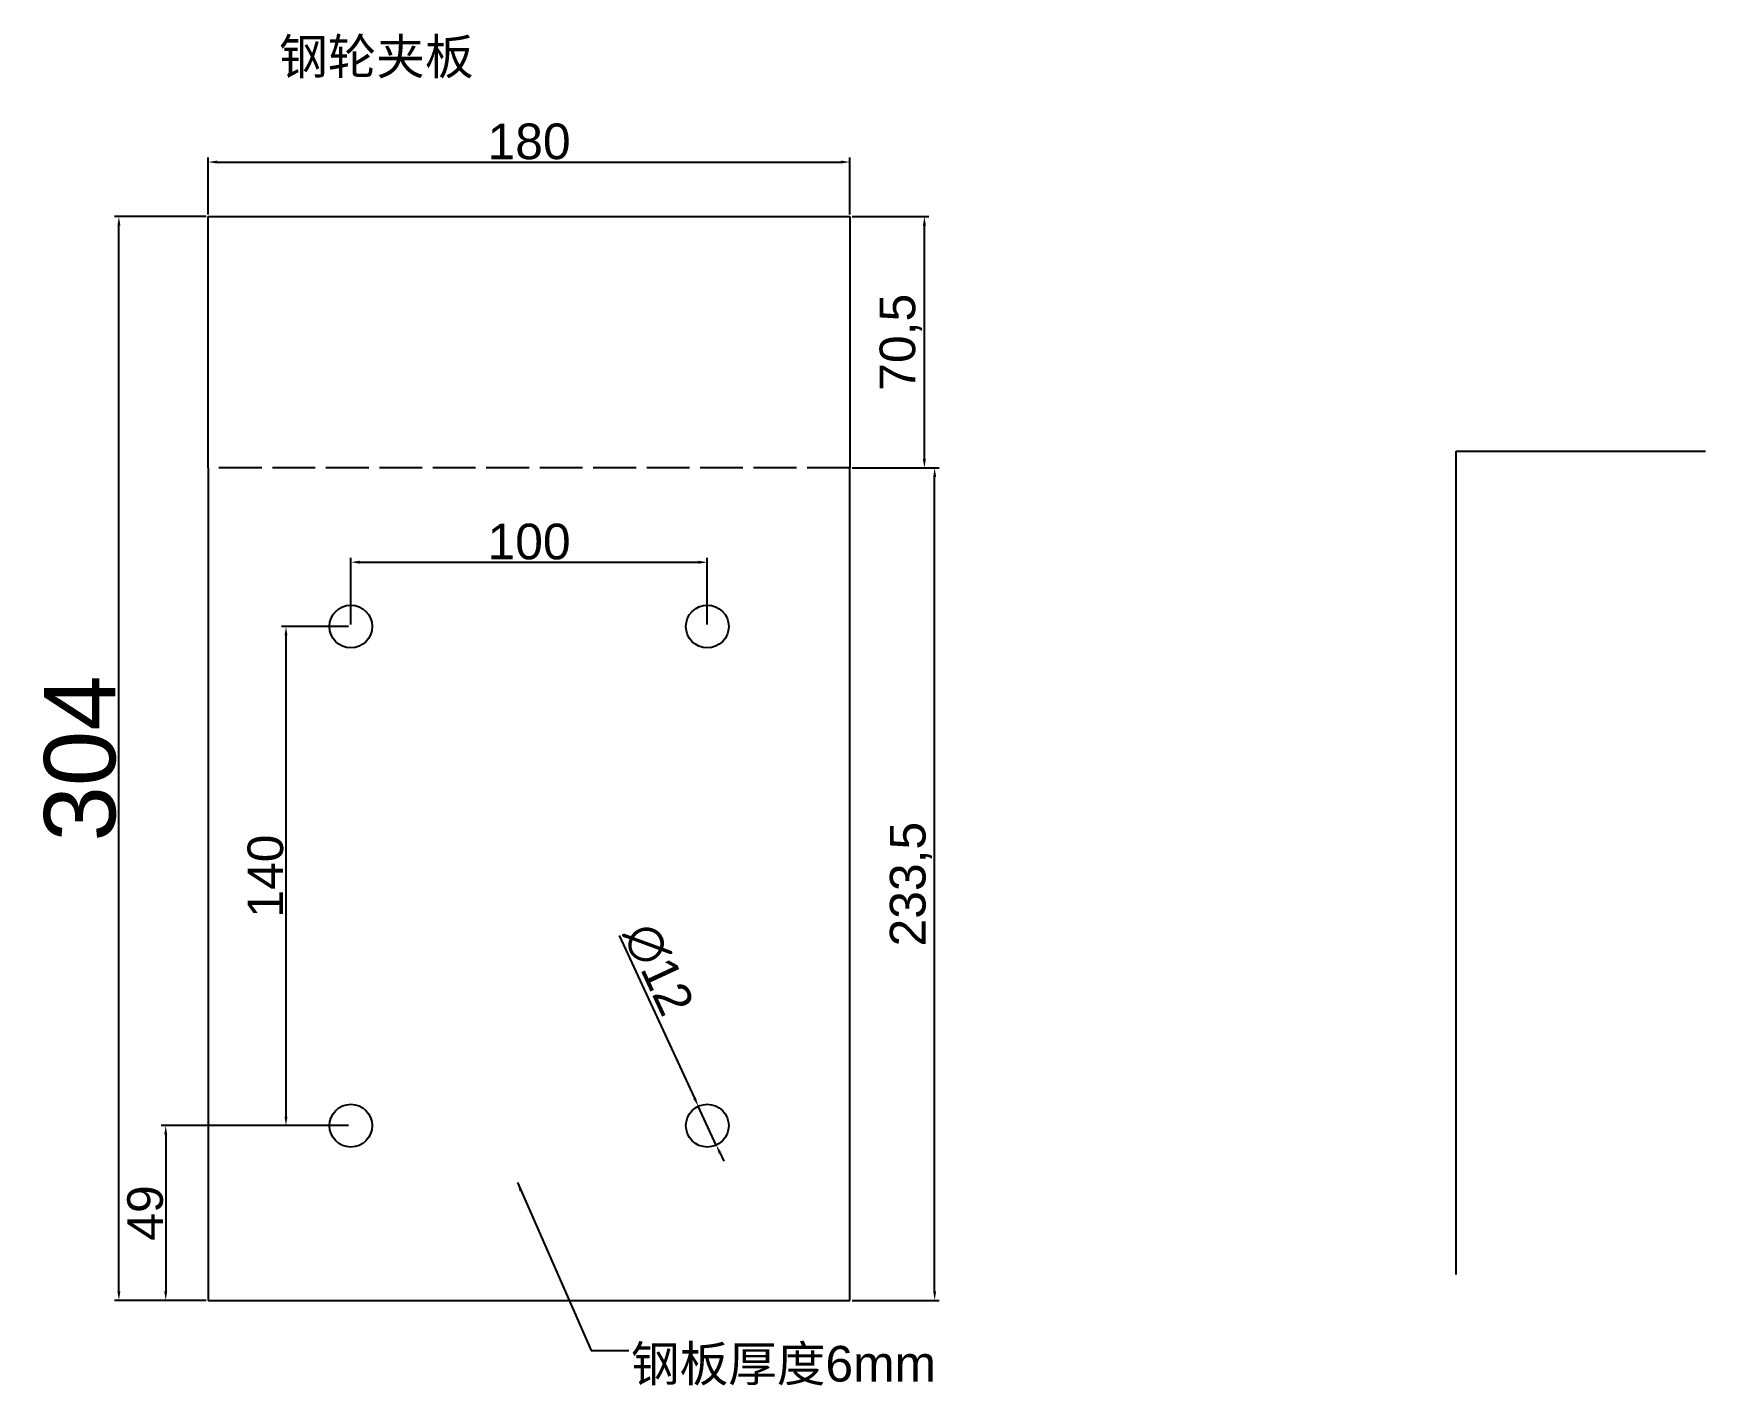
# Model space of a CAD drawing. Header units: millimetres. Extents: x -49 to 420, y -25 to 354.
import ezdxf

# ---------------------------------------------------------------- set-up
doc = ezdxf.new("R2010")
doc.units = ezdxf.units.MM
doc.linetypes.add('ACAD_ISO02W100', pattern=[15, 12, -3])
doc.styles.get("Standard").update_dxf_attribs({"font": 'arial.ttf'})
doc.dimstyles.new('ISO-25', dxfattribs={"dimtxt": 2.5, "dimasz": 2.5, "dimexe": 1.25, "dimexo": 0.625, "dimtad": 1, "dimtxsty": 'Standard', "dimcen": 2.5, "dimadec": 0, "dimazin": 0, "dimtfac": 1, "dimtmove": 0, "dimatfit": 3, "dimfxl": 1, "dimarcsym": 0})

# ---------------------------------------------------------------- blocks, each defined once
blk = doc.blocks.new('*D1')
at = {"color": 0, "lineweight": -2, "transparency": 16777216}
for p, q in [((180.62, 232.5), (205.02, 232.5)), ((203.77, 1.5), (203.77, 230)), ((180.62, -1), (205.02, -1))]:
    blk.add_line(p, q, dxfattribs=at)
at = {"color": 0, "transparency": 16777216}
for points in [[(203.36, 230), (204.19, 230), (203.77, 232.5)], [(203.36, 1.5), (204.19, 1.5), (203.77, -1)]]:
    blk.add_solid(points, dxfattribs=at)
at = {"layer": 'Defpoints', "color": 0, "transparency": 16777216}
for p in [(180, 232.5), (203.77, 232.5), (180, -1)]:
    blk.add_point(p, dxfattribs=at)
at = {"color": 0, "transparency": 16777216, "insert": (197.14, 115.75), "char_height": 10, "attachment_point": 5, "rotation": 90}
blk.add_mtext('233,5', dxfattribs=at)
blk = doc.blocks.new('*D2')
at = {"color": 0, "lineweight": -2, "transparency": 16777216}
for p, q in [((180.62, 303), (202.15, 303)), ((200.9, 235), (200.9, 300.5)), ((180.62, 232.5), (202.15, 232.5))]:
    blk.add_line(p, q, dxfattribs=at)
at = {"color": 0, "transparency": 16777216}
for points in [[(200.48, 300.5), (201.32, 300.5), (200.9, 303)], [(200.48, 235), (201.32, 235), (200.9, 232.5)]]:
    blk.add_solid(points, dxfattribs=at)
at = {"layer": 'Defpoints', "color": 0, "transparency": 16777216}
for p in [(180, 303), (200.9, 303), (180, 232.5)]:
    blk.add_point(p, dxfattribs=at)
at = {"color": 0, "transparency": 16777216, "insert": (194.26, 267.75), "char_height": 10, "attachment_point": 5, "rotation": 90}
blk.add_mtext('70,5', dxfattribs=at)
blk = doc.blocks.new('*D3')
at = {"color": 0, "lineweight": -2, "transparency": 16777216}
for p, q in [((0, 303.62), (0, 319.56)), ((180, 303.62), (180, 319.56)), ((2.5, 318.31), (177.5, 318.31))]:
    blk.add_line(p, q, dxfattribs=at)
at = {"color": 0, "transparency": 16777216}
for points in [[(2.5, 318.72), (2.5, 317.89), (0, 318.31)], [(177.5, 318.72), (177.5, 317.89), (180, 318.31)]]:
    blk.add_solid(points, dxfattribs=at)
at = {"layer": 'Defpoints', "color": 0, "transparency": 16777216}
for p in [(180, 318.31), (0, 303), (180, 303)]:
    blk.add_point(p, dxfattribs=at)
at = {"color": 0, "transparency": 16777216, "insert": (90, 324.04), "char_height": 10, "attachment_point": 5}
blk.add_mtext('180', dxfattribs=at)
blk = doc.blocks.new('*D4')
at = {"color": 0, "lineweight": -2, "transparency": 16777216}
for p, q in [((39.38, 188), (20.56, 188)), ((21.81, 50.5), (21.81, 185.5)), ((39.38, 48), (20.56, 48))]:
    blk.add_line(p, q, dxfattribs=at)
at = {"color": 0, "transparency": 16777216}
for points in [[(21.4, 185.5), (22.23, 185.5), (21.81, 188)], [(21.4, 50.5), (22.23, 50.5), (21.81, 48)]]:
    blk.add_solid(points, dxfattribs=at)
at = {"layer": 'Defpoints', "color": 0, "transparency": 16777216}
for p in [(21.81, 188), (40, 188), (40, 48)]:
    blk.add_point(p, dxfattribs=at)
at = {"color": 0, "transparency": 16777216, "insert": (16.08, 118), "char_height": 10, "attachment_point": 5, "rotation": 90}
blk.add_mtext('140', dxfattribs=at)
blk = doc.blocks.new('*D5')
at = {"color": 0, "lineweight": -2, "transparency": 16777216}
for p, q in [((40, 188.62), (40, 207.3)), ((140, 188.62), (140, 207.3)), ((42.5, 206.05), (137.5, 206.05))]:
    blk.add_line(p, q, dxfattribs=at)
at = {"color": 0, "transparency": 16777216}
for points in [[(42.5, 206.47), (42.5, 205.64), (40, 206.05)], [(137.5, 206.47), (137.5, 205.64), (140, 206.05)]]:
    blk.add_solid(points, dxfattribs=at)
at = {"layer": 'Defpoints', "color": 0, "transparency": 16777216}
for p in [(140, 206.05), (40, 188), (140, 188)]:
    blk.add_point(p, dxfattribs=at)
at = {"color": 0, "transparency": 16777216, "insert": (90, 211.79), "char_height": 10, "attachment_point": 5}
blk.add_mtext('100', dxfattribs=at)
blk = doc.blocks.new('*D6')
at = {"color": 0, "lineweight": -2, "transparency": 16777216}
for p, q in [((115.29, 101.3), (136.42, 55.71)), ((142.52, 42.56), (137.48, 53.44)), ((143.58, 40.29), (144.63, 38.02))]:
    blk.add_line(p, q, dxfattribs=at)
at = {"color": 0, "transparency": 16777216}
for points in [[(136.8, 55.89), (136.05, 55.54), (137.48, 53.44)], [(143.95, 40.46), (143.2, 40.11), (142.52, 42.56)]]:
    blk.add_solid(points, dxfattribs=at)
at = {"layer": 'Defpoints', "color": 0, "transparency": 16777216}
for p in [(137.48, 53.44), (142.52, 42.56)]:
    blk.add_point(p, dxfattribs=at)
at = {"color": 0, "transparency": 16777216, "insert": (126.28, 91.87), "char_height": 10, "attachment_point": 5, "rotation": 294.8755}
blk.add_mtext('∅12', dxfattribs=at)
blk = doc.blocks.new('*D7')
at = {"color": 0, "lineweight": -2, "transparency": 16777216}
for p, q in [((-0.62, 303), (-26.32, 303)), ((-25.07, 1.5), (-25.07, 300.5)), ((-0.62, -1), (-26.32, -1))]:
    blk.add_line(p, q, dxfattribs=at)
at = {"color": 0, "transparency": 16777216}
for points in [[(-25.49, 300.5), (-24.66, 300.5), (-25.07, 303)], [(-25.49, 1.5), (-24.66, 1.5), (-25.07, -1)]]:
    blk.add_solid(points, dxfattribs=at)
at = {"layer": 'Defpoints', "color": 0, "transparency": 16777216}
for p in [(-25.07, 303), (0, 303), (0, -1)]:
    blk.add_point(p, dxfattribs=at)
at = {"color": 0, "transparency": 16777216, "insert": (-35.92, 151), "char_height": 20, "attachment_point": 5, "rotation": 90}
blk.add_mtext('304', dxfattribs=at)
blk = doc.blocks.new('*D8')
at = {"color": 0, "lineweight": -2, "transparency": 16777216}
for p, q in [((39.38, 48), (-13.18, 48)), ((-11.93, 45.5), (-11.93, 1.5)), ((-0.62, -1), (-13.18, -1))]:
    blk.add_line(p, q, dxfattribs=at)
at = {"color": 0, "transparency": 16777216}
for points in [[(-12.35, 45.5), (-11.52, 45.5), (-11.93, 48)], [(-12.35, 1.5), (-11.52, 1.5), (-11.93, -1)]]:
    blk.add_solid(points, dxfattribs=at)
at = {"layer": 'Defpoints', "color": 0, "transparency": 16777216}
for p in [(40, 48), (-11.93, -1), (0, -1)]:
    blk.add_point(p, dxfattribs=at)
at = {"color": 0, "transparency": 16777216, "insert": (-17.66, 23.5), "char_height": 10, "attachment_point": 5, "rotation": 90}
blk.add_mtext('49', dxfattribs=at)

msp = doc.modelspace()

# ---------------------------------------------------------------- linework, layer by layer
at = {"color": 0}
for p, q in [((0, 232.5), (0, 303)), ((0, 303), (180, 303)), ((180, 303), (180, 232.5)), ((0, 232.5), (0, -1)), ((180, -1), (180, 232.5)), ((0, -1), (180, -1))]:
    msp.add_line(p, q, dxfattribs=at)
at = {"color": 4}
for p, q in [((350.036, 6.247), (350.036, 237.247)), ((350.036, 237.247), (420.036, 237.247))]:
    msp.add_line(p, q, dxfattribs=at)
at = {"color": 4, "linetype": 'ACAD_ISO02W100'}
msp.add_line((180, 232.5), (0, 232.5), dxfattribs=at)
at = {"color": 0}
for centre in [(40, 188), (140, 188), (40, 48), (140, 48)]:
    msp.add_circle(centre, 6, dxfattribs=at)

# ---------------------------------------------------------------- texts
at = {"color": 2, "insert": (19.871, 352.894), "char_height": 10, "width": 155.2451, "attachment_point": 1}
msp.add_mtext('{\\fSimSun|b0|i0|c134|p2;钢轮夹板}', dxfattribs=at)
at = {"color": 3, "insert": (118.574, -13.785), "char_height": 10, "width": 191.74528, "attachment_point": 1}
msp.add_mtext('{\\fSimSun|b0|i0|c134|p2;钢板厚度}6mm', dxfattribs=at)

# ---------------------------------------------------------------- dimensions: what is measured, and where the dimension line sits
at = {"color": 3}
for base, p1, p2, picture, middle in [((180, 318.306), (0, 303), (180, 303), '*D3', (90, 324.037)), ((140, 206.055), (40, 188), (140, 188), '*D5', (90, 211.785))]:
    dim = msp.add_linear_dim(base=base, p1=p1, p2=p2, dimstyle='ISO-25', override={"dimtxt": 10}, dxfattribs=at)
    dim.commit()
    dim.dimension.update_dxf_attribs({"geometry": picture, "text_midpoint": middle})
for base, p1, p2, override, picture, middle in [((-25.074, 303), (0, -1), (0, 303), {"dimtxt": 20}, '*D7', (-35.917, 151)), ((200.898, 303), (180, 232.5), (180, 303), {"dimtxt": 10}, '*D2', (194.264, 267.75)), ((203.773, 232.5), (180, -1), (180, 232.5), {"dimtxt": 10}, '*D1', (197.139, 115.75)), ((21.814, 188), (40, 48), (40, 188), {"dimtxt": 10}, '*D4', (16.083, 118)), ((-11.933, -1), (40, 48), (0, -1), {"dimtxt": 10}, '*D8', (-17.664, 23.5))]:
    dim = msp.add_linear_dim(base=base, p1=p1, p2=p2, angle=90, dimstyle='ISO-25', override=override, dxfattribs=at)
    dim.commit()
    dim.dimension.update_dxf_attribs({"geometry": picture, "text_midpoint": middle})
dim = msp.add_diameter_dim_2p(p1=(142.524, 42.557), p2=(137.476, 53.443), dimstyle='ISO-25', override={"dimtxt": 10}, dxfattribs=at)
dim.commit()
dim.dimension.update_dxf_attribs({"geometry": '*D6', "text_midpoint": (120.831, 89.343), "dimtype": 163})

# ---------------------------------------------------------------- leaders
at = {"color": 3, "annotation_type": 0, "has_hookline": 1, "hookline_direction": 0, "text_width": 86.903}
msp.add_leader([(86.712, 32.034), (107.376, -15.035), (117.949, -15.035)], dimstyle='ISO-25', override={"dimgap": 0.625, "dimtad": 0}, dxfattribs=at)

doc.saveas('drawing.dxf')
